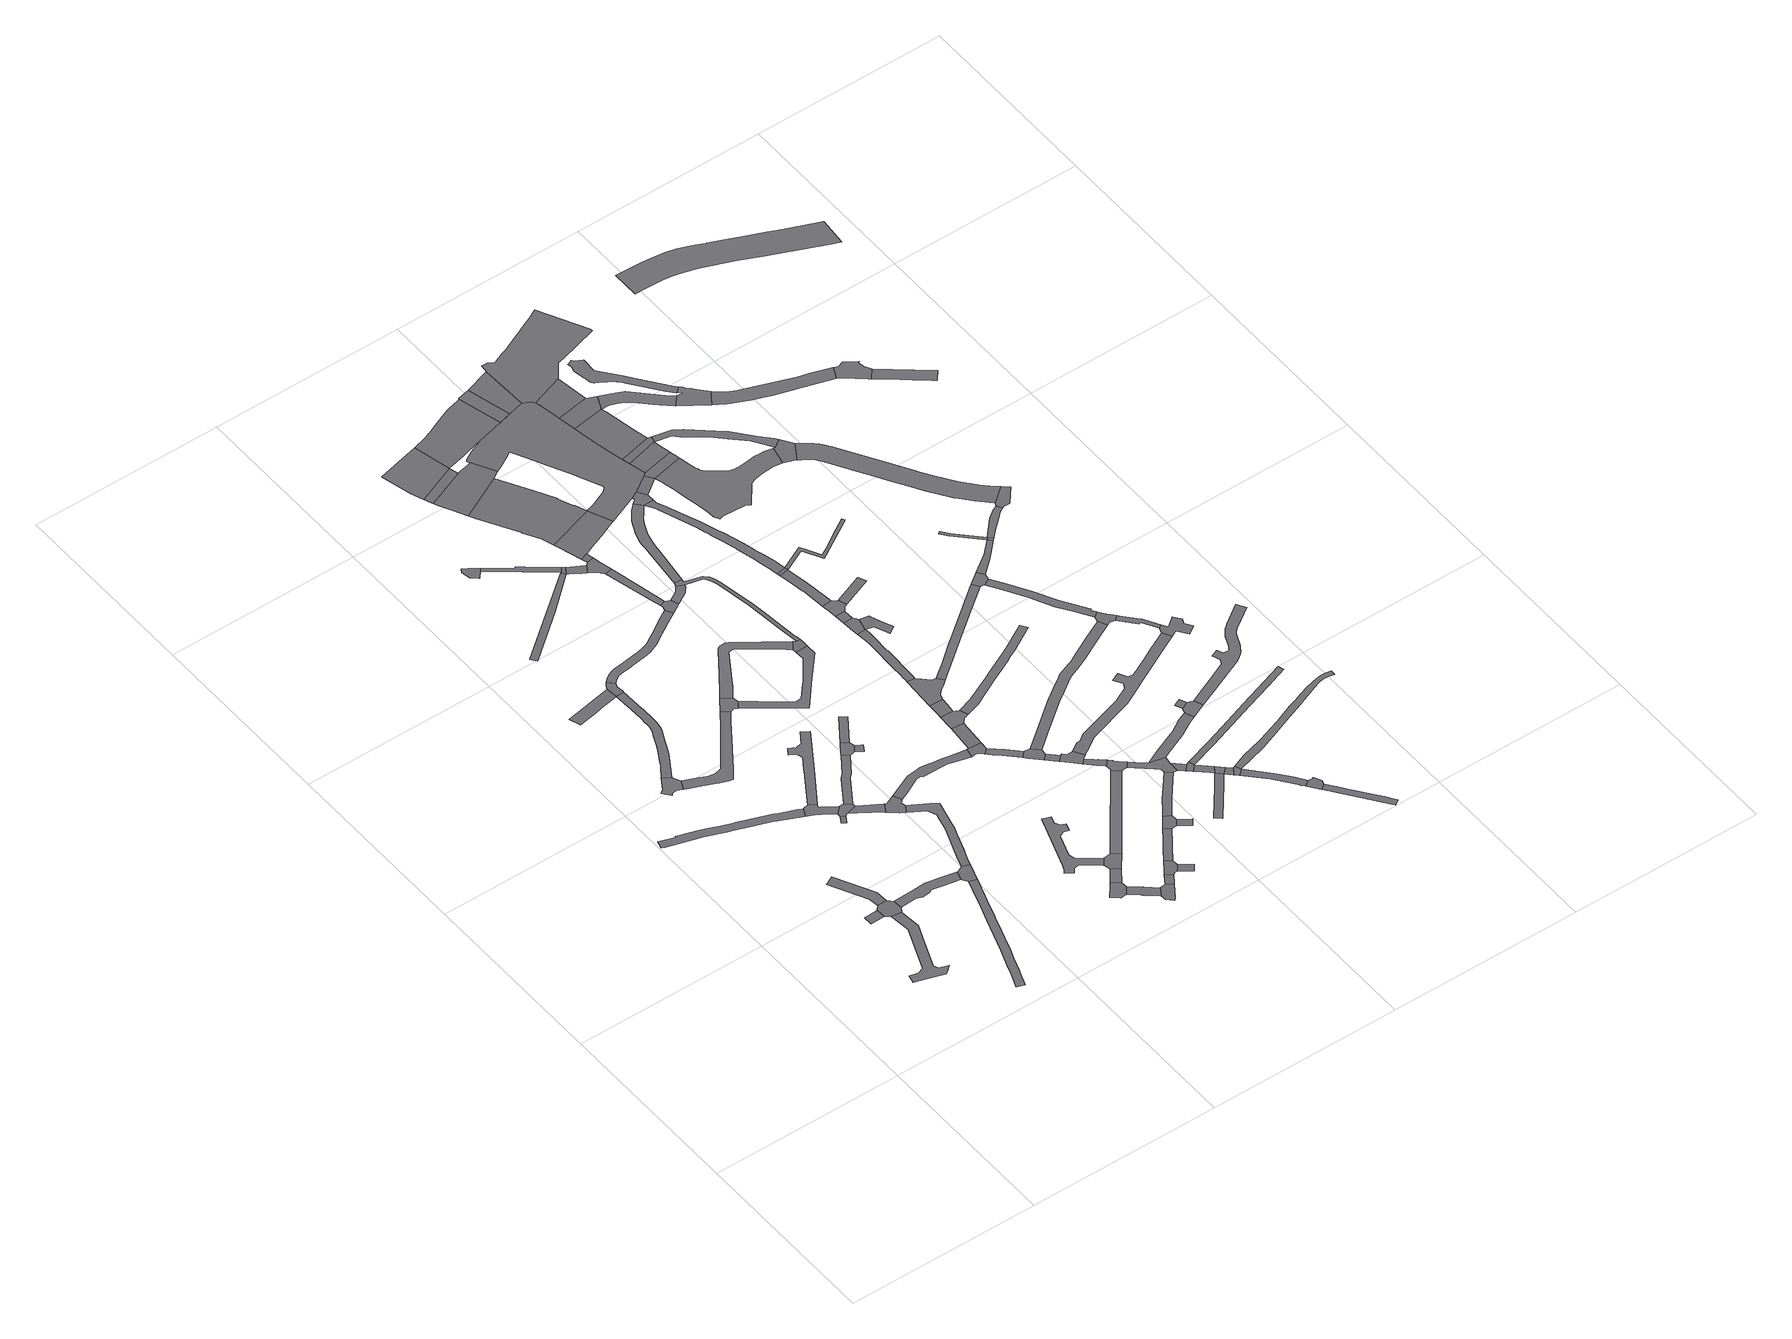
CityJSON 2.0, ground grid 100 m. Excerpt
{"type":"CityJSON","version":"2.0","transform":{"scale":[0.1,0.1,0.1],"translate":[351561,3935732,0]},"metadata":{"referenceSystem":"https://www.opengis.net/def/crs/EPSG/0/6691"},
"CityObjects":{
"road1":{"type":"Road","geometry":[{"type":"MultiSurface","lod":"1","boundaries":[[[0,1,2,3,4,5,6,7,8,9,10,11,12,13,14,15,16,17]]]}]},
"road2":{"type":"Road","attributes":{"RoadStructureAttribute.sectionType":"1"},"geometry":[{"type":"MultiSurface","lod":"1","boundaries":[[[18,19,20,21]]]}]},
"road3":{"type":"Road","attributes":{"RoadStructureAttribute.sectionType":"1"},"geometry":[{"type":"MultiSurface","lod":"1","boundaries":[[[22,23,24,25,26,27,28,29,30,31,32,33,34,35,36,37,38,39,40,41,42,43,44,45,46,47,48,49,50]]]}]},
"road4":{"type":"Road","attributes":{"RoadStructureAttribute.sectionType":"1"},"geometry":[{"type":"MultiSurface","lod":"1","boundaries":[[[51,52,53,54,55,56]]]}]},
"road5":{"type":"Road","geometry":[{"type":"MultiSurface","lod":"1","boundaries":[[[17,16,57,58,51,56,18,21]]]}]},
"road6":{"type":"Road","geometry":[{"type":"MultiSurface","lod":"1","boundaries":[[[59,60,61,62,63,64,65,66,67,68]]]}]},
"road7":{"type":"Road","attributes":{"RoadStructureAttribute.sectionType":"1"},"geometry":[{"type":"MultiSurface","lod":"1","boundaries":[[[69,70,71,72,73,74,75,76,77,78,79,80,81,82,83,84,85,86,87,88,89,90,91,92,93,94,95,96]]]}]},
"road8":{"type":"Road","attributes":{"RoadStructureAttribute.sectionType":"1"},"geometry":[{"type":"MultiSurface","lod":"1","boundaries":[[[61,97,98,99,100,101,102,103,104,105,106,107,108,109,110,111,112,113,114,115,116,117,118,119,120,111,121,122,123,124,125,126,127,128,129,130,131,132,133,134,62]]]}]},
"road9":{"type":"Road","attributes":{"RoadStructureAttribute.sectionType":"1"},"geometry":[{"type":"MultiSurface","lod":"1","boundaries":[[[135,136,137,138,58,57,139,140,141,142,143,144,145,146]]]}]},
"road10":{"type":"Road","attributes":{"RoadStructureAttribute.sectionType":"1"},"geometry":[{"type":"MultiSurface","lod":"1","boundaries":[[[147,148,149,150,151,152,153,154,155,156,157,158,159,160,161,162,163,164,165,166,59,68]]]}]},
"road11":{"type":"Road","geometry":[{"type":"MultiSurface","lod":"1","boundaries":[[[49,167,168,169,170,171,172,173,174,175,176,177,50]]]}]},
"road12":{"type":"Road","attributes":{"RoadStructureAttribute.sectionType":"1"},"geometry":[{"type":"MultiSurface","lod":"1","boundaries":[[[178,179,180,181]]]}]},
"road13":{"type":"Road","geometry":[{"type":"MultiSurface","lod":"1","boundaries":[[[182,112,111,110,183,184,185,186,187]]]}]},
"road14":{"type":"Road","geometry":[{"type":"MultiSurface","lod":"1","boundaries":[[[188,146,145,86,85,189,190,191]]]}]},
"road15":{"type":"Road","geometry":[{"type":"MultiSurface","lod":"1","boundaries":[[[192,171,170,193,181,180,194,195,196]]]}]},
"road16":{"type":"Road","attributes":{"RoadStructureAttribute.sectionType":"1"},"geometry":[{"type":"MultiSurface","lod":"1","boundaries":[[[197,198,195,194,199,200,201,202]]]}]},
"road17":{"type":"Road","attributes":{"RoadStructureAttribute.sectionType":"1"},"geometry":[{"type":"MultiSurface","lod":"1","boundaries":[[[203,204,205,206,207,208,209,210,211,212,213,214,215,176,175]]]}]},
"road18":{"type":"Road","geometry":[{"type":"MultiSurface","lod":"1","boundaries":[[[216,217,197,202,218,219,220,221,222,223]]]}]},
"road19":{"type":"Road","attributes":{"RoadStructureAttribute.sectionType":"1"},"geometry":[{"type":"MultiSurface","lod":"1","boundaries":[[[224,225,226,227,228,229,230,192,196]]]}]},
"road20":{"type":"Road","attributes":{"RoadStructureAttribute.sectionType":"1"},"geometry":[{"type":"MultiSurface","lod":"1","boundaries":[[[190,231,232,233,234,235,236,237,238,221,220,239,240,241,242,243,244,191]]]}]},
"road21":{"type":"Road","attributes":{"RoadStructureAttribute.sectionType":"1"},"geometry":[{"type":"MultiSurface","lod":"1","boundaries":[[[245,246,247,248,249,250,251]]]}]},
"road22":{"type":"Road","geometry":[{"type":"MultiSurface","lod":"1","boundaries":[[[252,253,254,255,256,257,258,259]]]}]},
"road23":{"type":"Road","geometry":[{"type":"MultiSurface","lod":"1","boundaries":[[[157,260,261,262,263,264,158]]]}]},
"road24":{"type":"Road","attributes":{"RoadStructureAttribute.sectionType":"1"},"geometry":[{"type":"MultiSurface","lod":"1","boundaries":[[[186,265,266,267,268,269,270,271,272,273,274,275,276,277,278,279,280,281,282,283,284,285,286,287,288,289,290,291,292,293,294,295,296,297,298,187]]]}]},
"road25":{"type":"Road","geometry":[{"type":"MultiSurface","lod":"1","boundaries":[[[299,228,227,300,301,302,303]]]}]},
"road26":{"type":"Road","geometry":[{"type":"MultiSurface","lod":"1","boundaries":[[[304,305,306,307,308,309,310]]]}]},
"road27":{"type":"Road","attributes":{"RoadStructureAttribute.sectionType":"1"},"geometry":[{"type":"MultiSurface","lod":"1","boundaries":[[[300,311,312,313,314,301]]]}]},
"road28":{"type":"Road","attributes":{"RoadStructureAttribute.sectionType":"1"},"geometry":[{"type":"MultiSurface","lod":"1","boundaries":[[[315,316,317,318,319,252,259,320,321,322,323,324,325,326,327]]]}]},
"road29":{"type":"Road","attributes":{"RoadStructureAttribute.sectionType":"1"},"geometry":[{"type":"MultiSurface","lod":"1","boundaries":[[[328,329,330,331,332,309,308]]]}]},
"road30":{"type":"Road","attributes":{"RoadStructureAttribute.sectionType":"1"},"geometry":[{"type":"MultiSurface","lod":"1","boundaries":[[[333,334,304,310]]]}]},
"road31":{"type":"Road","attributes":{"RoadStructureAttribute.sectionType":"1"},"geometry":[{"type":"MultiSurface","lod":"1","boundaries":[[[335,336,337,338,339,340,341,342,343,344,345,346,347,348,349,350,351,352,353]]]}]},
"road32":{"type":"Road","attributes":{"RoadStructureAttribute.sectionType":"1"},"geometry":[{"type":"MultiSurface","lod":"1","boundaries":[[[302,354,355,303]]]}]},
"road33":{"type":"Road","attributes":{"RoadStructureAttribute.sectionType":"1"},"geometry":[{"type":"MultiSurface","lod":"1","boundaries":[[[356,357,358,359,360,361,362,363,364,365,366,367,368,369,370,371,372,373,374,216,223]]]}]},
"road34":{"type":"Road","geometry":[{"type":"MultiSurface","lod":"1","boundaries":[[[375,376,377,378,331,330,379]]]}]},
"road35":{"type":"Road","attributes":{"RoadStructureAttribute.sectionType":"1"},"geometry":[{"type":"MultiSurface","lod":"1","boundaries":[[[380,381,382,383,384,385,386,387,388,262,261,389,390,391,392,393,394,395]]]}]},
"road36":{"type":"Road","geometry":[{"type":"MultiSurface","lod":"1","boundaries":[[[396,335,353,397,334,333,398]]]}]},
"road37":{"type":"Road","geometry":[{"type":"MultiSurface","lod":"1","boundaries":[[[326,245,251,399,327]]]}]},
"road38":{"type":"Road","attributes":{"RoadStructureAttribute.sectionType":"1"},"geometry":[{"type":"MultiSurface","lod":"1","boundaries":[[[263,400,401,402,403,404,405,406,407,408,409,410,411,412,413,414,415,416,417,418,419,420,421,264]]]}]},
"road39":{"type":"Road","attributes":{"RoadStructureAttribute.sectionType":"1"},"geometry":[{"type":"MultiSurface","lod":"1","boundaries":[[[422,423,424,425,399,251]]]}]},
"road40":{"type":"Road","attributes":{"RoadStructureAttribute.sectionType":"1"},"geometry":[{"type":"MultiSurface","lod":"1","boundaries":[[[378,377,426,427]]]}]},
"road41":{"type":"Road","geometry":[{"type":"MultiSurface","lod":"1","boundaries":[[[428,429,430,431,432,433,434]]]}]},
"road42":{"type":"Road","attributes":{"RoadStructureAttribute.sectionType":"1"},"geometry":[{"type":"MultiSurface","lod":"1","boundaries":[[[435,436,437,429,428]]]}]},
"road43":{"type":"Road","geometry":[{"type":"MultiSurface","lod":"1","boundaries":[[[438,425,424,439,440,441,442,443]]]}]},
"road44":{"type":"Road","geometry":[{"type":"MultiSurface","lod":"1","boundaries":[[[444,445,446,447,283,282,448]]]}]},
"road45":{"type":"Road","attributes":{"RoadStructureAttribute.sectionType":"1"},"geometry":[{"type":"MultiSurface","lod":"1","boundaries":[[[440,449,446,445,450,451,441]]]}]},
"road46":{"type":"Road","geometry":[{"type":"MultiSurface","lod":"1","boundaries":[[[452,453,427,426,454,455,456,457,458]]]}]},
"road47":{"type":"Road","attributes":{"RoadStructureAttribute.sectionType":"1"},"geometry":[{"type":"MultiSurface","lod":"1","boundaries":[[[438,443,459,460]]]}]},
"road48":{"type":"Road","geometry":[{"type":"MultiSurface","lod":"1","boundaries":[[[461,462,463,464,465,466,467,468,437,436,469,470,471]]]}]},
"road49":{"type":"Road","geometry":[{"type":"MultiSurface","lod":"1","boundaries":[[[455,472,473,456]]]}]},
"road50":{"type":"Road","geometry":[{"type":"MultiSurface","lod":"1","boundaries":[[[474,475,476,477,478,479,480,481,482,483,484,485,486,487,444,448]]]}]},
"road51":{"type":"Road","geometry":[{"type":"MultiSurface","lod":"1","boundaries":[[[364,488,489,490,491,492,493,365]]]}]},
"road52":{"type":"Road","attributes":{"RoadStructureAttribute.sectionType":"1"},"geometry":[{"type":"MultiSurface","lod":"1","boundaries":[[[494,495,496,497,498,499,500,501,502,503,504,505,506,507,461,471]]]}]},
"road53":{"type":"Road","attributes":{"RoadStructureAttribute.sectionType":"1"},"geometry":[{"type":"MultiSurface","lod":"1","boundaries":[[[508,509,510,452,458,511,512,513,514,515]]]}]},
"road54":{"type":"Road","attributes":{"RoadStructureAttribute.sectionType":"1"},"geometry":[{"type":"MultiSurface","lod":"1","boundaries":[[[516,493,492,517]]]}]},
"road55":{"type":"Road","geometry":[{"type":"MultiSurface","lod":"1","boundaries":[[[501,500,518,460,459,519,520,521,522]]]}]},
"road56":{"type":"Road","geometry":[{"type":"MultiSurface","lod":"1","boundaries":[[[409,408,380,395,523,524,525]]]}]},
"road57":{"type":"Road","attributes":{"RoadStructureAttribute.sectionType":"1"},"geometry":[{"type":"MultiSurface","lod":"1","boundaries":[[[526,527,528,529,530,531,396,398]]]}]},
"road58":{"type":"Road","attributes":{"RoadStructureAttribute.sectionType":"1"},"geometry":[{"type":"MultiSurface","lod":"1","boundaries":[[[524,532,533,534,535,536,537,538,539,540,541,542,543,544,545,546,547,548,481,480,549,550,551,552,553,554,555,556,557,525]]]}]},
"road59":{"type":"Road","attributes":{"RoadStructureAttribute.sectionType":"1"},"geometry":[{"type":"MultiSurface","lod":"1","boundaries":[[[558,559,560,491,490,561,562,563,564,565]]]}]},
"road60":{"type":"Road","geometry":[{"type":"MultiSurface","lod":"1","boundaries":[[[566,567,568,569,516,517,570,571]]]}]},
"road61":{"type":"Road","attributes":{"RoadStructureAttribute.sectionType":"1"},"geometry":[{"type":"MultiSurface","lod":"1","boundaries":[[[572,573,568,567,574,575]]]}]},
"road62":{"type":"Road","geometry":[{"type":"MultiSurface","lod":"1","boundaries":[[[564,576,577,578,579,580,565]]]}]},
"road63":{"type":"Road","geometry":[{"type":"MultiSurface","lod":"1","boundaries":[[[514,581,582,583,584,515]]]}]},
"road64":{"type":"Road","attributes":{"RoadStructureAttribute.sectionType":"1"},"geometry":[{"type":"MultiSurface","lod":"1","boundaries":[[[585,578,577,586]]]}]},
"road65":{"type":"Road","geometry":[{"type":"MultiSurface","lod":"1","boundaries":[[[581,587,588,582]]]}]},
"road66":{"type":"Road","geometry":[{"type":"MultiSurface","lod":"1","boundaries":[[[589,590,591,592,593,594,595,596,597,572,575]]]}]},
"road67":{"type":"Road","attributes":{"RoadStructureAttribute.sectionType":"1"},"geometry":[{"type":"MultiSurface","lod":"1","boundaries":[[[598,599,600,601,602,603,604,605,606,607,608,609,610,611,547,546,612,613,614,615,616,617,618,619,620,621,622,623,624,625,626,627]]]}]},
"road68":{"type":"Road","attributes":{"function":"3","RoadStructureAttribute.sectionType":"1"},"geometry":[{"type":"MultiSurface","lod":"1","boundaries":[[[628,629,630,631,632,633,634,635,636,637,638,639,640,641,642,643,644,645,646,647,430,429]]]}]},
"road69":{"type":"Road","geometry":[{"type":"MultiSurface","lod":"1","boundaries":[[[648,649,650,651,652,653,654,655,656,657,585,586]]]}]},
"road70":{"type":"Road","attributes":{"RoadStructureAttribute.sectionType":"1"},"geometry":[{"type":"MultiSurface","lod":"1","boundaries":[[[658,659,660,661,652,651,662,663]]]}]},
"road71":{"type":"Road","attributes":{"RoadStructureAttribute.sectionType":"1"},"geometry":[{"type":"MultiSurface","lod":"1","boundaries":[[[583,664,665,666,667,668,669,670,584]]]}]},
"road72":{"type":"Road","attributes":{"RoadStructureAttribute.sectionType":"1"},"geometry":[{"type":"MultiSurface","lod":"1","boundaries":[[[671,672,673,674,675,676,677,678,597,596,679,680,681,682,683,684,685,686,687,688,689,690,691,692,693,694,695,686]]]}]},
"road73":{"type":"Road","geometry":[{"type":"MultiSurface","lod":"1","boundaries":[[[696,529,528,697,698,699,700,701,658,663]]]}]},
"road74":{"type":"Road","attributes":{"RoadStructureAttribute.sectionType":"1"},"geometry":[{"type":"MultiSurface","lod":"1","boundaries":[[[702,703,704,705,706,707,708,709,710,711,712,713,714,715,716,717,718,719,720,721,722,723,724,725,726,727,728,729,730,731,732,733,734,735,736,737,738,464,463,739,740,741,742,743,744,745,746,747,748,749,750,751,752,753,754,755,756,757,501,522]]]}]},
"road75":{"type":"Road","geometry":[{"type":"MultiSurface","lod":"1","boundaries":[[[695,758,759,760,671,686]]]}]},
"road76":{"type":"Road","attributes":{"RoadStructureAttribute.sectionType":"1"},"geometry":[{"type":"MultiSurface","lod":"1","boundaries":[[[761,762,763,759,758]]]}]},
"road77":{"type":"Road","geometry":[{"type":"MultiSurface","lod":"1","boundaries":[[[764,765,766,767,762,761,768,769]]]}]},
"road78":{"type":"Road","attributes":{"RoadStructureAttribute.sectionType":"1"},"geometry":[{"type":"MultiSurface","lod":"1","boundaries":[[[770,771,772,773,774,775,776,766,765,777,778,779,780,781]]]}]},
"road79":{"type":"Road","geometry":[{"type":"MultiSurface","lod":"1","boundaries":[[[782,783,784,785,786,787,788,789,598,627,790]]]}]},
"road80":{"type":"Road","attributes":{"RoadStructureAttribute.sectionType":"1"},"geometry":[{"type":"MultiSurface","lod":"1","boundaries":[[[791,792,793,794,795,796,797,798,799,800,801,802,803,804,805,806,807,808,809,810,811,812,813,814,815,816,817,818,819,820,821,822,790,627]]]}]},
"road81":{"type":"Road","attributes":{"RoadStructureAttribute.sectionType":"1"},"geometry":[{"type":"MultiSurface","lod":"1","boundaries":[[[823,824,825,826,698,697,827,828,829,667,666,830]]]}]},
"road82":{"type":"Road","geometry":[{"type":"MultiSurface","lod":"1","boundaries":[[[812,811,781,780,831]]]}]},
"road83":{"type":"Road","attributes":{"RoadStructureAttribute.sectionType":"1"},"geometry":[{"type":"MultiSurface","lod":"1","boundaries":[[[832,833,834,835,836,837,838,839]]]}]},
"road84":{"type":"Road","geometry":[{"type":"MultiSurface","lod":"1","boundaries":[[[840,841,636,635,842]]]}]},
"road85":{"type":"Road","attributes":{"RoadStructureAttribute.sectionType":"1"},"geometry":[{"type":"MultiSurface","lod":"1","boundaries":[[[843,844,845,846,847,848,849,850,851,852,853,854,855,856,857,566,571]]]}]},
"road86":{"type":"Road","attributes":{"RoadStructureAttribute.sectionType":"1"},"geometry":[{"type":"MultiSurface","lod":"1","boundaries":[[[710,858,783,782,859]]]}]},
"road87":{"type":"Road","geometry":[{"type":"MultiSurface","lod":"1","boundaries":[[[860,861,823,830]]]}]},
"road88":{"type":"Road","attributes":{"RoadStructureAttribute.sectionType":"1"},"geometry":[{"type":"MultiSurface","lod":"1","boundaries":[[[862,863,764,769]]]}]},
"road89":{"type":"Road","geometry":[{"type":"MultiSurface","lod":"1","boundaries":[[[861,860,864,865,866]]]}]},
"road90":{"type":"Road","geometry":[{"type":"MultiSurface","lod":"1","boundaries":[[[867,868,869,870,871,872,840,842]]]}]},
"road91":{"type":"Road","attributes":{"RoadStructureAttribute.sectionType":"1"},"geometry":[{"type":"MultiSurface","lod":"1","boundaries":[[[873,865,864,874,875,839]]]}]},
"road92":{"type":"Road","attributes":{"RoadStructureAttribute.sectionType":"1"},"geometry":[{"type":"MultiSurface","lod":"1","boundaries":[[[593,876,877,878,879,880,881,882,883,884,885,886,887,888,889,890,891,594]]]}]},
"road93":{"type":"Road","geometry":[{"type":"MultiSurface","lod":"1","boundaries":[[[873,839,838,892]]]}]},
"road94":{"type":"Road","attributes":{"RoadStructureAttribute.sectionType":"1"},"geometry":[{"type":"MultiSurface","lod":"1","boundaries":[[[838,893,894,892]]]}]},
"road95":{"type":"Road","attributes":{"RoadStructureAttribute.sectionType":"1"},"geometry":[{"type":"MultiSurface","lod":"1","boundaries":[[[895,896,897,898,899,900,901,902,903,904,905,580,579,906,907,908,909,910,911,912,913,914,915,916]]]}]},
"road96":{"type":"Road","attributes":{"RoadStructureAttribute.sectionType":"1"},"geometry":[{"type":"MultiSurface","lod":"1","boundaries":[[[917,918,919,920,825,824,921,922,923,924,925,926]]]}]},
"road97":{"type":"Road","geometry":[{"type":"MultiSurface","lod":"1","boundaries":[[[927,928,894,893,929,930]]]}]},
"road98":{"type":"Road","geometry":[{"type":"MultiSurface","lod":"1","boundaries":[[[931,710,859,932,933,934,935,936]]]}]},
"road99":{"type":"Road","attributes":{"RoadStructureAttribute.sectionType":"1"},"geometry":[{"type":"MultiSurface","lod":"1","boundaries":[[[937,938,939,940,941,942,943,944,945,946,947,948,949,812,831]]]}]},
"road100":{"type":"Road","attributes":{"RoadStructureAttribute.sectionType":"1"},"geometry":[{"type":"MultiSurface","lod":"1","boundaries":[[[935,950,951,952,953,954,955,936]]]}]},
"road101":{"type":"Road","geometry":[{"type":"MultiSurface","lod":"1","boundaries":[[[956,957,958,954,953]]]}]},
"road102":{"type":"Road","attributes":{"RoadStructureAttribute.sectionType":"1"},"geometry":[{"type":"MultiSurface","lod":"1","boundaries":[[[959,960,961,962,958,957,963,964,965,966]]]}]},
"road103":{"type":"Road","attributes":{"RoadStructureAttribute.sectionType":"1"},"geometry":[{"type":"MultiSurface","lod":"1","boundaries":[[[967,968,969,970,971,972,973,974,975,976,927,930]]]}]},
"road104":{"type":"Road","geometry":[{"type":"MultiSurface","lod":"1","boundaries":[[[977,978,979,959,966]]]}]},
"road105":{"type":"Road","attributes":{"RoadStructureAttribute.sectionType":"1"},"geometry":[{"type":"MultiSurface","lod":"1","boundaries":[[[980,981,982,979,978,983,984]]]}]},
"road106":{"type":"Road","geometry":[{"type":"MultiSurface","lod":"1","boundaries":[[[985,986,987,988,989,990,991,992,993,994,995,996,997,998,655,654,999,1000,1001,1002,1003,1004,1005,1006]]]}]},
"road107":{"type":"Road","attributes":{"RoadStructureAttribute.sectionType":"1"},"geometry":[{"type":"MultiSurface","lod":"1","boundaries":[[[1007,1008,1009,1010,1011,1012,1013,1014,1015,1016,1017,1018,1019,1020,1021,1022,1023,1024,1025,1026,1027,1028,1029,1030,1031,1032,1033,1034,1035,1036,1037,1038,1039,1040,1041,1042,1043,1044,932,859]]]}]},
"road108":{"type":"Road","geometry":[{"type":"MultiSurface","lod":"1","boundaries":[[[1045,1046,1047,1048,971,970,1049,1050]]]}]},
"road109":{"type":"Road","geometry":[{"type":"MultiSurface","lod":"1","boundaries":[[[1051,1052,1053,1054]]]}]},
"road110":{"type":"Road","geometry":[{"type":"MultiSurface","lod":"1","boundaries":[[[1055,1051,1054,926,925,1056]]]}]},
"road111":{"type":"Road","attributes":{"RoadStructureAttribute.sectionType":"1"},"geometry":[{"type":"MultiSurface","lod":"1","boundaries":[[[1057,1058,1059,1060,1061,1062,1063,1064,1065,1066,1067,1068,1069,1070,1071,1045,1050]]]}]},
"road112":{"type":"Road","geometry":[{"type":"MultiSurface","lod":"1","boundaries":[[[1072,1073,1074,1075,1076,1077,1078,1079,1080,1081,1082,1083,1084,1085,1086,1087,868,867,1088,1089,1090,1091,984,983,1092,1093,1094,1095,1096,1097,1098]]]}]},
"road113":{"type":"Road","attributes":{"RoadStructureAttribute.sectionType":"1"},"geometry":[{"type":"MultiSurface","lod":"1","boundaries":[[[1099,1100,1101,1102,1103,1104,1105,1106,1107,1108,1109,1110,1111,1112,977,966]]]}]},
"road114":{"type":"Road","geometry":[{"type":"MultiSurface","lod":"1","boundaries":[[[1113,1114,1115,1116,883,882,1117,1118,1119,1120]]]}]},
"road115":{"type":"Road","attributes":{"RoadStructureAttribute.sectionType":"1"},"geometry":[{"type":"MultiSurface","lod":"1","boundaries":[[[1121,1122,1123,1124,1125,1126,1127,1128,866,865]]]}]},
"road116":{"type":"Road","attributes":{"RoadStructureAttribute.sectionType":"1"},"geometry":[{"type":"MultiSurface","lod":"1","boundaries":[[[1129,1130,1131,1132,1133,1134,1135,1136,1137,1138,1139,1140,1141,1142,1143,1144,1145,1146,1147,956,953]]]}]},
"road117":{"type":"Road","attributes":{"RoadStructureAttribute.sectionType":"1"},"geometry":[{"type":"MultiSurface","lod":"1","boundaries":[[[1148,1149,1150,1151,1152,1153,1154,1155,1156,1119,1118,1157,1158,1159,1160,1161,1162,1163,1164]]]}]},
"road118":{"type":"Road","attributes":{"RoadStructureAttribute.sectionType":"1"},"geometry":[{"type":"MultiSurface","lod":"1","boundaries":[[[1165,1166,1167,1168,1169,1170,1171,1172,1173,1174,1175,1176,1177,1178,1179,1180,1181,1182,1183,1184,1185,1186,1187,1188,1189,1190,1191,1192,1193,1194,1195,1196,1197,1198,1199,1200,1201]]]}]},
"road119":{"type":"Road","attributes":{"RoadStructureAttribute.sectionType":"1"},"geometry":[{"type":"MultiSurface","lod":"1","boundaries":[[[1202,1203,1204,1205,1206,1207,1208,1209,1210,1211,1212,1213,1214,1215,1216,928,927,1217,1218,1219,1220,1221,1222,1223,1224,1225,1226,1227,1228,1229]]]}]},
"road120":{"type":"Road","attributes":{"RoadStructureAttribute.sectionType":"1"},"geometry":[{"type":"MultiSurface","lod":"1","boundaries":[[[1230,1113,1120,1231,1232,1233,1234,1235]]]}]},
"road121":{"type":"Road","geometry":[{"type":"MultiSurface","lod":"1","boundaries":[[[1236,1139,1138,1237,1238,1028,1027,1239,1240]]]}]},
"road122":{"type":"Road","geometry":[{"type":"MultiSurface","lod":"1","boundaries":[[[915,1241,1242,1243,1244,1148,1164,916]]]}]},
"road123":{"type":"Road","geometry":[{"type":"MultiSurface","lod":"1","boundaries":[[[1245,1246,1247,1248,1249,1250,1251,1165,1201,1252,1253,1108,1107]]]}]},
"road124":{"type":"Road","attributes":{"RoadStructureAttribute.sectionType":"1"},"geometry":[{"type":"MultiSurface","lod":"1","boundaries":[[[1254,1255,1256,1257,1235,1258]]]}]},
"road125":{"type":"Road","attributes":{"RoadStructureAttribute.sectionType":"1"},"geometry":[{"type":"MultiSurface","lod":"1","boundaries":[[[1259,1260,1261,1262,1243,1242,1263,1264,1265,1266,1267]]]}]},
"road126":{"type":"Road","geometry":[{"type":"MultiSurface","lod":"1","boundaries":[[[1258,1235,1234,1268]]]}]},
"road127":{"type":"Road","attributes":{"RoadStructureAttribute.sectionType":"1"},"geometry":[{"type":"MultiSurface","lod":"1","boundaries":[[[1269,1270,1271,1272,1273,1274,1275,1276,1277,1278,1279,1280,1281,1282,1283,1284,1285,1286,1287,1288,1289,1290,1291,1292,1293,1294,1295,1296,1297,1298,1299,1300,1301,1302,1303,1304,1305,1306,1307,1308,1055,1056]]]}]},
"road128":{"type":"Road","geometry":[{"type":"MultiSurface","lod":"1","boundaries":[[[1006,1005,1309,1310,1311,1312,1313,1314,1315,1316,1317,1318,1319,1320,1259,1267]]]}]},
"road129":{"type":"Road","attributes":{"RoadStructureAttribute.sectionType":"1"},"geometry":[{"type":"MultiSurface","lod":"1","boundaries":[[[1321,1322,1323,1324,1325,1326,1327,1328,1329,1330,1331,1332,1333,1334,1335,1336,1236,1240,1337,1338,1339,1340,1341,1342,1343,1344,1345,1346,1347,1348,1349,1350,1351,1352,1353]]]}]},
"road130":{"type":"Road","attributes":{"RoadStructureAttribute.sectionType":"1"},"geometry":[{"type":"MultiSurface","lod":"1","boundaries":[[[1354,1355,1356,1357,1358,1359,1360,1258,1268]]]}]},
"road131":{"type":"Road","attributes":{"RoadStructureAttribute.sectionType":"1"},"geometry":[{"type":"MultiSurface","lod":"1","boundaries":[[[1361,1362,1363,1364,1365,1366,1367,1368,1369,1247,1246,1370,1371,1372,1373,1374,1375,1376,1377,1378,1379]]]}]},
"road132":{"type":"Road","geometry":[{"type":"MultiSurface","lod":"1","boundaries":[[[1352,1358,1357,1380,1381,1382,1353]]]}]},
"road133":{"type":"Road","geometry":[{"type":"MultiSurface","lod":"1","boundaries":[[[1383,1384,1361,1379,1385,1386,1387,1388,1389,1390,1391]]]}]},
"road134":{"type":"Road","attributes":{"RoadStructureAttribute.sectionType":"1"},"geometry":[{"type":"MultiSurface","lod":"1","boundaries":[[[1392,1393,1394,1388,1387,1395,1396,1397,1398,1399,1400,1401]]]}]},
"road135":{"type":"Road","attributes":{"function":"3","RoadStructureAttribute.sectionType":"1"},"geometry":[{"type":"MultiSurface","lod":"1","boundaries":[[[1402,1403,1404,1405,1406,1407,1408,1409,1410,1411,1412,1413,1414,1415,1416,1417,1418,1419,1420,1421,1422,1423,1424,1425,1426,1427,1428,1429,1430,1431,1432]]]}]}
},
"vertices":[
[580,690,0],[525,554,0],[486,460,0],[456,448,0],[412,461,0],[402,416,0],[461,398,0],[551,371,0],[551,372,0],[561,377,0],[592,406,0],[545,420,0],[534,445,0],[567,530,0],[600,609,0],[632,684,0],[621,792,0],[570,800,0],
[542,866,0],[469,862,0],[471,816,0],[544,819,0],
[637,1572,0],[552,1605,0],[542,1611,0],[534,1615,0],[475,1636,0],[446,1647,0],[366,1676,0],[354,1680,0],[325,1691,0],[305,1698,0],[247,1720,0],[198,1739,0],[182,1744,0],[103,1767,0],[101,1763,0],[27,1786,0],[22,1788,0],[10,1748,0],[26,1743,0],[169,1700,0],[184,1696,0],[200,1690,0],[305,1652,0],[338,1640,0],[379,1625,0],[505,1580,0],[521,1574,0],[637,1520,0],[657,1563,0],
[611,891,0],[606,957,0],[505,1152,0],[460,1128,0],[556,940,0],[561,890,0],
[637,817,0],[634,868,0],
[327,2026,0],[314,2057,0],[310,2068,0],[272,2093,0],[232,2032,0],[213,2015,0],[245,1978,0],[251,1986,0],[278,1990,0],[306,1978,0],
[788,107,0],[791,114,0],[800,138,0],[800,139,0],[817,184,0],[818,188,0],[846,266,0],[870,330,0],[875,346,0],[904,432,0],[932,516,0],[934,523,0],[967,621,0],[985,677,0],[993,701,0],[1001,724,0],[1010,752,0],[972,765,0],[959,726,0],[955,714,0],[940,667,0],[922,612,0],[894,529,0],[832,344,0],[800,257,0],[779,198,0],[762,151,0],[750,121,0],
[323,2089,0],[384,2190,0],[405,2231,0],[420,2265,0],[451,2327,0],[454,2339,0],[460,2377,0],[460,2403,0],[460,2481,0],[460,2482,0],[457,2548,0],[456,2582,0],[456,2596,0],[456,2613,0],[414,2613,0],[407,2671,0],[394,2668,0],[305,2651,0],[268,2644,0],[163,2624,0],[182,2566,0],[282,2586,0],[316,2592,0],[400,2608,0],[418,2509,0],[420,2438,0],[419,2406,0],[418,2388,0],[418,2378,0],[412,2348,0],[401,2323,0],[380,2279,0],[376,2271,0],[354,2227,0],[335,2192,0],[319,2163,0],[319,2162,0],[310,2150,0],
[889,859,0],[814,873,0],[813,873,0],[718,870,0],[722,822,0],[754,811,0],[794,814,0],[807,824,0],[850,816,0],[919,802,0],[951,796,0],[968,844,0],
[320,1972,0],[351,1958,0],[382,1945,0],[445,1919,0],[459,1913,0],[499,1899,0],[519,1892,0],[556,1944,0],[628,2047,0],[726,2186,0],[760,2233,0],[723,2260,0],[671,2187,0],[574,2058,0],[514,1978,0],[477,1969,0],[473,1970,0],[440,1977,0],[408,1991,0],[338,2021,0],
[660,1508,0],[691,1493,0],[701,1487,0],[761,1446,0],[793,1479,0],[725,1525,0],[714,1532,0],[717,1535,0],[724,1547,0],[688,1571,0],[659,1563,0],
[739,1394,0],[758,1378,0],[781,1415,0],[760,1426,0],
[416,2690,0],[456,2623,0],[453,2643,0],[453,2661,0],[460,2677,0],[429,2708,0],
[975,843,0],[1035,827,0],[1041,846,0],[1002,858,0],
[818,1479,0],[760,1428,0],[795,1423,0],[851,1440,0],[849,1453,0],
[960,1371,0],[858,1435,0],[833,1398,0],[882,1365,0],[883,1365,0],[938,1328,0],
[821,1696,0],[856,1751,0],[969,1924,0],[930,1948,0],[891,1889,0],[861,1882,0],[827,1902,0],[804,1867,0],[838,1847,0],[845,1817,0],[806,1757,0],[798,1744,0],[749,1667,0],
[1022,1388,0],[970,1364,0],[936,1326,0],[983,1286,0],[1007,1271,0],[1029,1307,0],[1026,1331,0],[1041,1346,0],
[936,1587,0],[950,1601,0],[954,1604,0],[1021,1701,0],[988,1724,0],[924,1632,0],[905,1612,0],
[1055,890,0],[1070,930,0],[1104,1025,0],[1121,1071,0],[1126,1090,0],[1138,1138,0],[1160,1227,0],[1126,1251,0],[1089,1220,0],[1107,1177,0],[1105,1168,0],[1087,1098,0],[1083,1082,0],[1017,904,0],
[675,3367,0],[597,3305,0],[245,3025,0],[268,2997,0],[512,3192,0],[644,3307,0],[690,3347,0],
[408,3605,0],[367,3634,0],[352,3643,0],[338,3651,0],[327,3634,0],[334,3585,0],[368,3555,0],[397,3588,0],
[783,2239,0],[800,2228,0],[824,2265,0],[820,2295,0],[773,2328,0],
[471,2689,0],[495,2707,0],[518,2712,0],[545,2715,0],[572,2718,0],[583,2720,0],[652,2730,0],[660,2731,0],[699,2740,0],[713,2745,0],[729,2751,0],[745,2759,0],[748,2761,0],[766,2772,0],[789,2787,0],[849,2825,0],[871,2839,0],[925,2870,0],[904,2907,0],[864,2883,0],[843,2871,0],[772,2826,0],[733,2801,0],[722,2794,0],[707,2787,0],[689,2781,0],[653,2772,0],[638,2770,0],[566,2759,0],[518,2754,0],[504,2751,0],[494,2749,0],[469,2739,0],[446,2724,0],
[995,1734,0],[1048,1706,0],[1072,1738,0],[1066,1767,0],[1032,1788,0],
[1467,383,0],[1456,369,0],[1410,311,0],[1450,280,0],[1479,283,0],[1510,323,0],[1507,353,0],
[1072,1691,0],[1084,1683,0],[1105,1717,0],[1098,1722,0],
[570,3492,0],[538,3518,0],[531,3510,0],[465,3562,0],[409,3604,0],[402,3585,0],[410,3580,0],[454,3547,0],[545,3475,0],[551,3469,0],[552,3469,0],[679,3370,0],[697,3393,0],
[1531,239,0],[1538,233,0],[1598,181,0],[1625,224,0],[1568,274,0],
[1557,420,0],[1517,450,0],
[1535,520,0],[1432,601,0],[1424,630,0],[1462,743,0],[1489,757,0],[1516,748,0],[1530,790,0],[1504,799,0],[1490,826,0],[1503,863,0],[1460,878,0],[1454,858,0],[1364,595,0],[1351,568,0],[1341,554,0],[1377,528,0],[1392,548,0],[1421,553,0],[1507,485,0],
[1156,1897,0],[1123,1920,0],
[1074,1359,0],[1164,1406,0],[1191,1410,0],[1203,1401,0],[1295,1401,0],[1323,1401,0],[1326,1401,0],[1358,1393,0],[1445,1369,0],[1454,1421,0],[1404,1428,0],[1364,1434,0],[1329,1440,0],[1301,1444,0],[1282,1447,0],[1247,1452,0],[1219,1455,0],[1203,1453,0],[1149,1447,0],
[1630,125,0],[1639,135,0],[1688,206,0],[1654,228,0],[1600,152,0],
[1213,2350,0],[1215,2303,0],[1169,2243,0],[1153,2221,0],[1127,2186,0],[1117,2175,0],[1058,2111,0],[1027,2109,0],[892,2213,0],[861,2188,0],[866,2184,0],[1052,2044,0],[1171,2181,0],[1185,2197,0],[1274,2298,0],[1275,2352,0],
[1574,525,0],[1513,479,0],[1614,495,0],
[712,3382,0],
[865,2358,0],[870,2366,0],[900,2413,0],[914,2435,0],[974,2529,0],[1004,2534,0],[1013,2527,0],[1190,2391,0],[1212,2375,0],[1240,2413,0],[1239,2413,0],[1018,2574,0],[1010,2578,0],[1005,2581,0],[996,2585,0],[983,2586,0],[968,2585,0],[958,2581,0],[946,2570,0],[944,2567,0],[858,2447,0],[794,2358,0],
[701,3341,0],[748,3310,0],[769,3297,0],[794,3334,0],
[1722,256,0],[1688,278,0],
[464,4095,0],[670,4178,0],[622,4371,0],[568,4358,0],[513,4344,0],[399,4314,0],[440,4155,0],
[479,4056,0],[482,4049,0],[681,4129,0],
[809,3347,0],[809,3271,0],[831,3244,0],[868,3252,0],[854,3314,0],[845,3355,0],
[961,2940,0],[937,2950,0],[907,2942,0],[911,2926,0],[977,2901,0],
[893,2997,0],[910,3066,0],[908,3075,0],
[1736,347,0],[1706,305,0],[1731,259,0],[1746,262,0],[1772,294,0],[1770,316,0],[1769,324,0],
[837,3391,0],[799,3379,0],
[788,4010,0],[824,4032,0],[829,4034,0],[763,4153,0],[761,4151,0],[759,4149,0],[752,4147,0],[695,4133,0],[491,4027,0],[521,3968,0],[559,3894,0],
[1807,218,0],[1832,250,0],
[994,2911,0],[1013,2922,0],[1029,2931,0],[1040,2939,0],[1049,2950,0],[1062,2964,0],[1069,2978,0],[1030,2995,0],[1024,2985,0],[1018,2978,0],[1011,2970,0],[1005,2965,0],[997,2960,0],[992,2957,0],
[1451,1370,0],[1475,1373,0],[1501,1348,0],[1527,1374,0],[1530,1414,0],[1464,1419,0],
[573,3867,0],[575,3862,0],[686,3670,0],[686,3668,0],[733,3584,0],[745,3548,0],[753,3523,0],[999,3602,0],[974,3661,0],[974,3660,0],[971,3660,0],[937,3740,0],[940,3742,0],[878,3853,0],
[1818,461,0],[1790,423,0],[1781,410,0],[1816,390,0],[1822,399,0],[1833,414,0],[1884,483,0],[1852,507,0],
[1477,1559,0],[1540,1554,0],
[763,3492,0],[882,3410,0],[974,3448,0],[1024,3469,0],[1051,3480,0],
[1276,2386,0],[1274,2404,0],[1256,2401,0],
[1714,627,0],[1817,763,0],[1923,902,0],[1883,932,0],[1835,869,0],[1677,660,0],
[1271,2427,0],[1269,2436,0],[1259,2520,0],[1248,2618,0],[1238,2708,0],[1238,2709,0],[1221,2803,0],[1207,2886,0],[1205,2895,0],[1194,2929,0],[1184,2953,0],[1165,2973,0],[1074,2997,0],[1076,3001,0],[1077,3009,0],[1038,3015,0],[1035,3006,0],[1069,2979,0],[1156,2957,0],[1169,2943,0],[1177,2922,0],[1188,2891,0],[1220,2707,0],[1241,2518,0],[1253,2420,0],[1254,2414,0],
[1587,1318,0],[1576,1328,0],[1557,1346,0],[1526,1325,0],[1542,1310,0],[1559,1294,0],[1622,1231,0],[1648,1257,0],
[1575,1631,0],[1547,1644,0],[1482,1647,0],[1478,1579,0],[1560,1580,0],[1588,1588,0],
[1486,1733,0],[1483,1676,0],[1549,1668,0],[1554,1729,0],
[1640,1212,0],[1689,1163,0],[1714,1189,0],[1716,1218,0],[1679,1253,0],
[1912,487,0],[1936,519,0],[1933,550,0],[1897,569,0],
[1763,1140,0],[1737,1115,0],
[1970,445,0],[1994,477,0],
[1563,1757,0],[1584,1780,0],[1614,1802,0],[1627,1812,0],[1635,1818,0],[1610,1850,0],[1589,1852,0],[1535,1908,0],[1494,1910,0],
[1186,3513,0],[1165,3493,0],[1159,3487,0],[1132,3453,0],[1118,3433,0],[1085,3361,0],[1083,3356,0],[1070,3310,0],[1068,3285,0],[1065,3253,0],[1064,3251,0],[1064,3248,0],[1042,3035,0],[1040,3022,0],[1105,3206,0],[1106,3221,0],[1107,3234,0],[1114,3283,0],[1118,3298,0],[1123,3316,0],[1129,3334,0],[1136,3352,0],[1143,3369,0],[1148,3379,0],[1151,3386,0],[1161,3402,0],[1171,3418,0],[1186,3435,0],[1207,3464,0],[1218,3479,0],
[770,4203,0],[805,4212,0],[831,4219,0],[832,4219,0],[844,4222,0],[878,4231,0],[1013,4266,0],[1019,4267,0],[961,4491,0],[952,4488,0],[887,4472,0],[876,4468,0],[856,4461,0],[778,4426,0],[770,4422,0],[740,4410,0],[728,4404,0],[727,4404,0],[700,4393,0],[686,4387,0],
[1739,1113,0],[1771,1079,0],[1808,1040,0],[1809,1039,0],[1832,1063,0],[1834,1066,0],[1853,1078,0],[1821,1128,0],[1791,1126,0],[1772,1145,0],
[1910,994,0],[1882,1021,0],[1879,1019,0],[1863,1034,0],[1857,994,0],[1885,968,0],
[1948,570,0],[1995,633,0],[2099,757,0],[2068,782,0],[1980,678,0],[1965,660,0],[1917,596,0],
[1496,2275,0],[1501,2221,0],[1503,2197,0],[1503,2177,0],[1497,2013,0],[1496,1965,0],[1496,1936,0],[1495,1927,0],[1536,1926,0],[1536,1936,0],[1541,2113,0],[1541,2115,0],[1537,2111,0],[1544,2225,0],[1543,2254,0],[1540,2279,0],[1581,2269,0],[1594,2238,0],[1614,2194,0],[1653,2218,0],[1635,2256,0],[1624,2284,0],[1605,2332,0],[1604,2334,0],[1557,2346,0],
[1887,938,0],[1953,905,0],[1974,930,0],[1961,942,0],[1927,974,0],[1930,975,0],
[1154,3524,0],[1181,3535,0],[1184,3537,0],[1200,3543,0],[1206,3546,0],[1234,3561,0],[1241,3565,0],[1281,3591,0],[1329,3624,0],[1329,3625,0],[1343,3634,0],[1327,3699,0],[1322,3720,0],[1313,3758,0],[1306,3787,0],[1283,3891,0],[1263,3998,0],[1257,4037,0],[1242,4131,0],[1234,4180,0],[1224,4241,0],[1222,4248,0],[1215,4269,0],[1200,4288,0],[1179,4298,0],[1178,4298,0],[1171,4301,0],[1166,4304,0],[1085,4283,0],[1019,4266,0],[1014,4265,0],[879,4230,0],[811,4202,0],[768,4176,0],[760,4172,0],[758,4169,0],[758,4166,0],[841,4041,0],[918,4084,0],[942,4098,0],[954,4073,0],[1000,3987,0],[1018,3950,0],[1090,3806,0],[1094,3797,0],[1138,3696,0],[1147,3678,0],[1142,3669,0],[1133,3659,0],[1132,3658,0],[1120,3650,0],[1111,3646,0],[1099,3641,0],[1041,3616,0],[1023,3609,0],[1004,3604,0],
[1537,2370,0],[1489,2366,0],[1494,2305,0],
[1535,2421,0],[1484,2421,0],[1487,2384,0],
[1553,2494,0],[1527,2510,0],[1476,2505,0],[1481,2459,0],[1552,2445,0],[1569,2452,0],
[1445,2741,0],[1453,2691,0],[1462,2640,0],[1465,2624,0],[1469,2584,0],[1474,2526,0],[1475,2518,0],[1523,2540,0],[1513,2611,0],[1507,2659,0],[1487,2778,0],[1439,2770,0],
[1271,3520,0],[1242,3565,0],[1234,3560,0],[1206,3545,0],[1210,3532,0],[1206,3529,0],[1193,3519,0],[1188,3515,0],[1272,3481,0],
[1230,3460,0],[1252,3424,0],[1254,3418,0],[1255,3416,0],[1323,3229,0],[1337,3182,0],[1341,3169,0],[1348,3146,0],[1355,3121,0],[1363,3094,0],[1372,3064,0],[1382,3031,0],[1383,3029,0],[1386,3014,0],[1391,2994,0],[1400,2957,0],[1409,2918,0],[1418,2877,0],[1428,2834,0],[1430,2826,0],[1436,2788,0],[1484,2796,0],[1474,2857,0],[1457,2919,0],[1446,2961,0],[1443,2973,0],[1430,3024,0],[1396,3135,0],[1388,3159,0],[1358,3251,0],[1287,3427,0],[1273,3462,0],
[2121,812,0],[2126,851,0],[2046,868,0],[1998,909,0],[1980,881,0],[2046,824,0],[2067,808,0],[2120,758,0],
[1491,2781,0],
[2203,593,0],[2190,576,0],[2072,425,0],[2104,400,0],[2234,568,0],[2242,578,0],[2271,616,0],[2243,645,0],
[1026,4511,0],[960,4496,0],[1084,4284,0],
[1660,1610,0],[1730,1646,0],[1803,1683,0],[1846,1705,0],[1921,1743,0],[1947,1757,0],[1990,1779,0],[2122,1855,0],[2102,1889,0],[1971,1814,0],[1942,1799,0],[1810,1732,0],[1787,1720,0],[1652,1655,0],[1651,1655,0],
[1281,3590,0],[1358,3582,0],
[2148,732,0],[2175,762,0],
[1725,2513,0],[1708,2555,0],
[2173,709,0],[2201,739,0],[2191,767,0],
[1166,4305,0],[1158,4554,0],[1146,4550,0],[1132,4545,0],[1117,4540,0],[1060,4521,0],
[2265,679,0],[2178,704,0],[2229,658,0],
[1664,1840,0],[1711,1877,0],[1833,1974,0],[1914,2038,0],[1993,2099,0],[2073,2160,0],[2106,2185,0],[2082,2218,0],[2056,2198,0],[1968,2131,0],[1909,2084,0],[1908,2084,0],[1806,2005,0],[1783,1987,0],[1686,1908,0],[1630,1866,0],
[2300,645,0],
[2302,585,0],[2326,619,0],
[2299,1654,0],[2202,1604,0],[2145,1574,0],[2135,1570,0],[2132,1569,0],[2061,1540,0],[2046,1529,0],[1984,1487,0],[1935,1453,0],[1932,1451,0],[1769,1323,0],[1803,1286,0],[1922,1379,0],[1962,1410,0],[2012,1445,0],[2085,1495,0],[2166,1529,0],[2204,1548,0],[2309,1603,0],[2319,1608,0],[2414,1657,0],[2391,1701,0],
[2316,1001,0],[2247,960,0],[2121,904,0],[2051,871,0],[2142,858,0],[2270,915,0],[2326,949,0],[2339,957,0],[2378,975,0],[2358,1019,0],
[2351,593,0],[2338,624,0],[2308,579,0],[2321,565,0],
[1330,3624,0],[1520,3617,0],[1520,3618,0],[1513,3651,0],[1509,3669,0],[1344,3634,0],
[1605,2836,0],[1660,2738,0],[1680,2750,0],[1715,2772,0],[1809,2830,0],[1876,2872,0],[1868,2885,0],[1806,2847,0],[1702,2782,0],[1666,2760,0],[1619,2843,0],[1610,2858,0],[1603,2855,0],
[1505,3689,0],[1500,3710,0],[1498,3719,0],[1490,3761,0],[1323,3720,0],[1328,3698,0],
[1498,3796,0],[1481,3799,0],[1314,3759,0],
[1258,4037,0],[1264,3999,0],[1284,3891,0],[1307,3787,0],[1479,3805,0],[1464,3880,0],[1431,4038,0],[1425,4064,0],
[2417,465,0],[2494,365,0],[2502,354,0],[2515,337,0],[2544,360,0],[2529,382,0],[2523,391,0],[2507,414,0],[2459,475,0],[2362,581,0],
[1457,4137,0],[1409,4158,0],[1243,4131,0],
[1223,4248,0],[1225,4242,0],[1235,4180,0],[1385,4328,0],[1216,4269,0],
[2546,1459,0],[2476,1423,0],[2411,1390,0],[2321,1344,0],[2293,1347,0],[2283,1365,0],[2268,1392,0],[2227,1371,0],[2253,1325,0],[2237,1299,0],[2162,1260,0],[1922,1186,0],[1885,1159,0],[1867,1159,0],[1873,1091,0],[1949,1139,0],[2182,1213,0],[2191,1217,0],[2431,1342,0],[2522,1389,0],[2599,1429,0],[2575,1474,0],
[1368,3545,0],[1372,3528,0],[1383,3480,0],[1387,3462,0],[1388,3455,0],[1397,3407,0],[1406,3359,0],[1414,3310,0],[1420,3263,0],[1423,3237,0],[1438,3210,0],[1460,3214,0],[1577,3209,0],[1600,3196,0],[1682,3299,0],[1708,3310,0],[1712,3311,0],[1734,3316,0],[1769,3321,0],[1820,3324,0],[1867,3317,0],[1886,3415,0],[1858,3420,0],[1839,3423,0],[1824,3424,0],[1789,3424,0],[1755,3421,0],[1719,3415,0],[1697,3414,0],[1691,3414,0],[1676,3415,0],[1654,3420,0],[1560,3485,0],[1548,3505,0],[1543,3517,0],[1540,3526,0],[1533,3553,0],[1523,3603,0],
[2586,299,0],[2592,323,0],[2573,360,0],[2566,356,0],[2533,314,0],[2560,279,0],
[2405,1064,0],[2389,1101,0],[2353,1083,0],[2369,1048,0],
[2434,1054,0],[2454,1009,0],
[2575,260,0],[2584,248,0],[2595,233,0],[2692,102,0],[2704,85,0],[2724,59,0],[2762,6,0],[2791,23,0],[2785,32,0],[2778,42,0],[2753,77,0],[2738,97,0],[2649,216,0],[2620,254,0],[2603,276,0],
[1558,4730,0],[1507,4703,0],[1486,4693,0],[1408,4657,0],[1402,4654,0],[1368,4638,0],[1307,4611,0],[1282,4601,0],[1225,4577,0],[1220,4575,0],[1218,4575,0],[1208,4584,0],[1195,4595,0],[1163,4595,0],[1161,4573,0],[1161,4572,0],[1172,4302,0],[1177,4300,0],[1179,4299,0],[1201,4289,0],[1444,4405,0],[1450,4407,0],[1465,4411,0],[1480,4415,0],[1683,4474,0],[1685,4475,0],[1683,4490,0],
[1465,4062,0],[1503,4051,0],[1533,4036,0],[1536,4034,0],[1555,4019,0],[1564,4012,0],[1627,3949,0],[1648,3929,0],[1700,3881,0],[1738,3930,0],[1700,3962,0],[1574,4088,0],[1536,4104,0],[1489,4124,0],
[2144,2264,0],[2132,2255,0],[2117,2244,0],[2108,2238,0],[2125,2181,0],[2126,2180,0],[2162,2201,0],[2167,2231,0],
[2344,785,0],[2615,880,0],[2752,929,0],[2870,970,0],[2860,999,0],[2603,908,0],[2439,850,0],[2334,813,0],
[1575,3746,0],[1601,3719,0],[1629,3697,0],[1669,3666,0],[1707,3636,0],[1718,3625,0],[1763,3582,0],[1835,3510,0],[1871,3455,0],[1897,3413,0],[1939,3442,0],[1927,3460,0],[1876,3515,0],[1790,3617,0],[1745,3656,0],[1639,3748,0],[1614,3763,0],[1602,3770,0],[1598,3773,0],
[2424,1750,0],[2420,1754,0],[2407,1772,0],[2414,1779,0],[2408,1789,0],[2336,1900,0],[2332,1907,0],[2272,2022,0],[2209,2127,0],[2174,2105,0],[2236,2002,0],[2249,1977,0],[2296,1885,0],[2345,1811,0],[2363,1783,0],[2392,1738,0],[2397,1729,0],
[1780,3970,0],[1751,4002,0],[1740,4017,0],[1685,4089,0],[1620,4177,0],[1542,4276,0],[1545,4352,0],[1511,4373,0],[1499,4384,0],[1474,4373,0],[1472,4372,0],[1478,4351,0],[1472,4329,0],[1469,4321,0],[1472,4308,0],[1476,4286,0],[1480,4263,0],[1484,4240,0],[1486,4229,0],[1491,4221,0],[1496,4215,0],[1499,4212,0],[1513,4204,0],[1514,4203,0],[1532,4192,0],[1548,4183,0],[1560,4176,0],[1562,4174,0],[1574,4165,0],[1575,4164,0],[1583,4157,0],[1588,4153,0],[1592,4148,0],[1599,4138,0],[1610,4124,0],[1719,3978,0],[1752,3944,0],
[3032,835,0],[3005,841,0],[2989,842,0],[2977,842,0],[2950,837,0],[2932,833,0],[2879,818,0],[2813,794,0],[2803,790,0],[2756,773,0],[2671,738,0],[2650,730,0],[2534,688,0],[2521,685,0],[2409,652,0],[2506,638,0],[2628,687,0],[2683,708,0],[2796,752,0],[2812,758,0],[2814,759,0],[2910,798,0],[2939,809,0],[2955,813,0],[2979,817,0],[2992,816,0],[3002,816,0],[3031,810,0],
[2237,2331,0],[2241,2296,0],[2253,2307,0],[2299,2353,0],[2322,2375,0],[2302,2395,0],
[1980,3382,0],[1896,3413,0],[1892,3414,0],[1915,3300,0],[1926,3294,0],
[2427,1664,0],[2456,1658,0],[2481,1679,0],[2450,1715,0],
[1762,3839,0],[1832,3792,0],[1877,3860,0],[1833,3908,0],[1817,3927,0],[1800,3947,0],[1791,3958,0],[1771,3931,0],[1769,3928,0],
[2196,2527,0],[2167,2563,0],[2154,2554,0],[2184,2517,0],[2313,2407,0],
[2602,1514,0],[2555,1594,0],[2550,1600,0],[2487,1672,0],[2468,1645,0],[2507,1600,0],[2527,1577,0],[2540,1581,0],[2584,1504,0],
[2334,2387,0],
[2547,1050,0],[2731,1132,0],[2745,1140,0],[2760,1150,0],[2772,1160,0],[2783,1171,0],[2789,1180,0],[2792,1185,0],[2797,1192,0],[2801,1198,0],[2808,1212,0],[2825,1252,0],[2830,1263,0],[2835,1271,0],[2840,1279,0],[2841,1280,0],[2849,1288,0],[2856,1296,0],[2865,1301,0],[2969,1374,0],[2941,1415,0],[2836,1343,0],[2824,1333,0],[2816,1327,0],[2813,1324,0],[2802,1311,0],[2797,1304,0],[2793,1299,0],[2785,1286,0],[2779,1272,0],[2762,1231,0],[2756,1222,0],[2750,1212,0],[2747,1207,0],[2717,1211,0],[2704,1241,0],[2667,1225,0],[2683,1189,0],[2672,1161,0],[2528,1097,0],
[2607,1433,0],[2623,1441,0],[2632,1446,0],[2638,1438,0],[2670,1395,0],[2710,1421,0],[2714,1424,0],[2688,1462,0],[2698,1487,0],[2670,1523,0],[2628,1491,0],[2620,1484,0],
[2511,2656,0],[2492,2673,0],[2477,2687,0],[2414,2761,0],[2348,2858,0],[2310,2919,0],[2307,2923,0],[2206,3092,0],[2103,3264,0],[2085,3289,0],[2074,3303,0],[2073,3303,0],[2065,3314,0],[2046,3332,0],[2022,3352,0],[2006,3363,0],[1943,3284,0],[1958,3274,0],[1995,3242,0],[2018,3211,0],[2115,3049,0],[2121,3040,0],[2183,2936,0],[2224,2869,0],[2265,2800,0],[2337,2697,0],[2342,2689,0],[2347,2684,0],[2367,2661,0],[2405,2617,0],[2422,2601,0],[2468,2556,0],[2548,2622,0],
[2366,2419,0],[2416,2465,0],[2452,2497,0],[2476,2510,0],[2461,2538,0],[2435,2526,0],[2392,2495,0],
[2398,3652,0],[2290,3686,0],[2237,3701,0],[2218,3707,0],[2061,3763,0],[2060,3763,0],[1975,3796,0],[1931,3815,0],[1902,3839,0],[1851,3779,0],[1855,3777,0],[1886,3756,0],[1902,3749,0],[1993,3709,0],[2039,3693,0],[2081,3677,0],[2200,3641,0],[2215,3636,0],[2368,3591,0],
[2485,2515,0],[2516,2514,0],[2581,2592,0],
[2452,3653,0],[2422,3644,0],[2393,3574,0],[2481,3503,0],[2491,3495,0],[2528,3542,0],[2510,3576,0],[2506,3607,0],[2512,3614,0],
[2673,3425,0],[2663,3433,0],[2596,3487,0],[2510,3480,0],[2592,3413,0],[2610,3399,0],[2634,3380,0],[2702,3325,0],[2718,3312,0],[2755,3359,0],
[2906,4394,0],[2819,4430,0],[2706,4477,0],[2664,4495,0],[2567,4536,0],[2506,4561,0],[2435,4591,0],[2413,4600,0],[2410,4601,0],[2392,4610,0],[2367,4621,0],[2344,4629,0],[2283,4651,0],[2230,4664,0],[2171,4673,0],[2116,4678,0],[1972,4683,0],[1971,4541,0],[2019,4540,0],[2073,4539,0],[2120,4536,0],[2171,4529,0],[2205,4521,0],[2233,4515,0],[2286,4499,0],[2351,4476,0],[2414,4450,0],[2456,4433,0],[2560,4387,0],[2853,4262,0],[2893,4245,0]
]}
